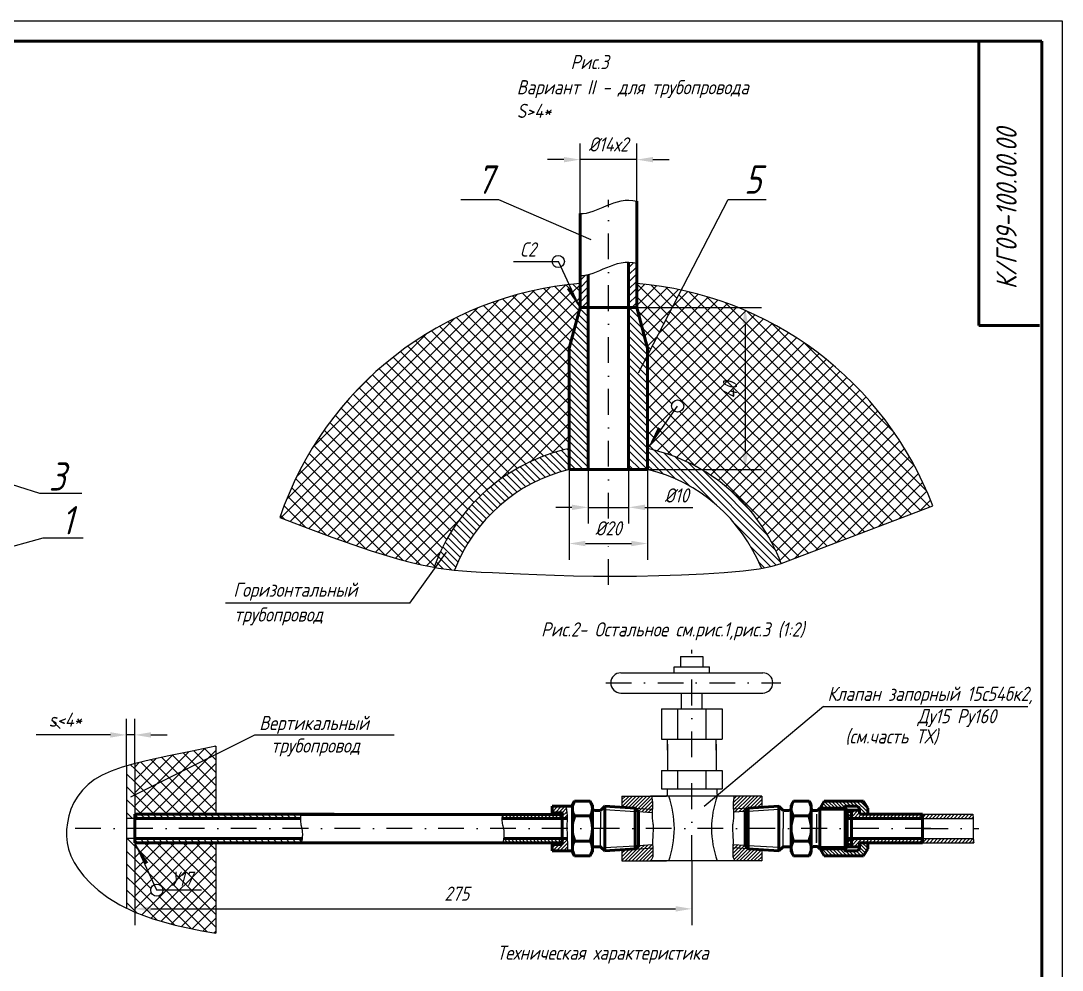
# Model space of a CAD drawing. Header units: millimetres. Extents: x 0 to 6596, y 0 to 3335.
# Drawn here: x 474.6 to 731.6, y 669 to 903.3 of the extents above; entities that cross this region are included whole.
import ezdxf

# ---------------------------------------------------------------- set-up
doc = ezdxf.new("R2010")
doc.units = ezdxf.units.MM
doc.header["$LTSCALE"] = 0.5
doc.header["$MEASUREMENT"] = 0
doc.linetypes.add('DASHDOT', pattern=[25.4, 12.7, -6.35, 0, -6.35])
doc.styles.get("Standard").update_dxf_attribs({"font": 'romand.shx', "width": 0.8, "oblique": 15, "height": 3.5})
doc.dimstyles.get("Standard").update_dxf_attribs({"dimscale": 0, "dimtxt": 3.5, "dimasz": 4, "dimexe": 4, "dimexo": 0, "dimgap": 2, "dimtad": 1, "dimrnd": 0.0035, "dimtxsty": 'Standard', "dimcen": 0.09, "dimclrd": 5, "dimazin": 2, "dimtfac": 1, "dimtix": 1, "dimtmove": 0, "dimatfit": 0, "dimfxl": 0, "dimtolj": 1, "dimtzin": 0, "dimarcsym": 0})
pattern_1 = [(315, (382.59133, 833.98467), (0.4419417, 0.4419417), [])]
pattern_2 = [(45, (382.59133, 833.98467), (-0.4419417, 0.4419417), [])]

# ---------------------------------------------------------------- blocks, each defined once
blk = doc.blocks.new('*D371')
at = {"color": 0, "lineweight": -2}
for p, q in [((612.64, 851.96), (612.64, 873.08)), ((626.64, 855.03), (626.64, 873.08))]:
    blk.add_line(p, q, dxfattribs=at)
at = {"color": 5, "lineweight": -2}
for p, q in [((608.64, 869.08), (604.64, 869.08)), ((626.64, 869.08), (612.64, 869.08)), ((630.64, 869.08), (634.64, 869.08))]:
    blk.add_line(p, q, dxfattribs=at)
at = {"color": 5, "lineweight": 25}
for points in [[(608.64, 869.74), (608.64, 868.41), (612.64, 869.08)], [(630.64, 869.74), (630.64, 868.41), (626.64, 869.08)]]:
    blk.add_solid(points, dxfattribs=at)
at = {"layer": 'Defpoints', "color": 0, "lineweight": 25}
for p in [(612.64, 869.08), (626.64, 855.03), (612.64, 851.96)]:
    blk.add_point(p, dxfattribs=at)
at = {"color": 0, "lineweight": 25, "insert": (619.64, 872.83), "char_height": 3.5, "attachment_point": 5}
blk.add_mtext('\\A1;%%C14х2', dxfattribs=at)
blk = doc.blocks.new('*D399')
at = {"color": 0, "linetype": 'Continuous', "lineweight": -2}
for p, q in [((626.63, 832.58), (657.39, 832.58)), ((629.31, 792.61), (657.39, 792.61))]:
    blk.add_line(p, q, dxfattribs=at)
at = {"color": 5, "linetype": 'Continuous', "lineweight": -2}
blk.add_line((653.39, 828.58), (653.39, 796.61), dxfattribs=at)
at = {"color": 5, "linetype": 'Continuous', "lineweight": 25}
for points in [[(652.72, 828.58), (654.05, 828.58), (653.39, 832.58)], [(652.72, 796.61), (654.05, 796.61), (653.39, 792.61)]]:
    blk.add_solid(points, dxfattribs=at)
at = {"layer": 'Defpoints', "color": 0, "linetype": 'Continuous', "lineweight": 25}
for p in [(626.63, 832.58), (629.31, 792.61), (653.39, 792.61)]:
    blk.add_point(p, dxfattribs=at)
at = {"color": 0, "linetype": 'Continuous', "lineweight": 25, "insert": (649.64, 812.16), "char_height": 3.5, "attachment_point": 5, "rotation": 90}
blk.add_mtext('\\A1;40', dxfattribs=at)
blk = doc.blocks.new('*X365')
at = {"color": 0}
for p, q in [((599.41, 872.86), (600.06, 873.51)), ((599.41, 869.72), (601.41, 871.72)), ((611.41, 872.29), (612.63, 873.51)), ((611.41, 869.15), (613.41, 871.15)), ((599.41, 866.58), (601.41, 868.58)), ((599.41, 863.43), (601.41, 865.43)), ((611.41, 866.01), (613.41, 868.01)), ((611.41, 862.86), (613.41, 864.86)), ((599.41, 860.29), (601.41, 862.29)), ((599.41, 857.15), (601.41, 859.15)), ((611.41, 859.72), (613.41, 861.72)), ((611.41, 856.58), (613.41, 858.58)), ((599.41, 854.01), (601.41, 856.01)), ((611.41, 853.43), (613.41, 855.43)), ((599.41, 850.86), (601.41, 852.86)), ((599.41, 847.72), (601.41, 849.72)), ((611.41, 850.29), (613.41, 852.29)), ((611.41, 847.15), (613.41, 849.15)), ((601.06, 846.22), (601.41, 846.58))]:
    blk.add_line(p, q, dxfattribs=at)
blk = doc.blocks.new('*D401')
at = {"color": 0, "linetype": 'Continuous', "lineweight": -2}
for p, q in [((500.73, 719.37), (500.73, 731.06)), ((502.73, 719.94), (502.73, 731.06))]:
    blk.add_line(p, q, dxfattribs=at)
at = {"color": 5, "linetype": 'Continuous', "lineweight": -2}
for p, q in [((496.73, 727.06), (478.42, 727.06)), ((502.73, 727.06), (500.73, 727.06)), ((506.73, 727.06), (510.73, 727.06))]:
    blk.add_line(p, q, dxfattribs=at)
at = {"color": 5, "linetype": 'Continuous', "lineweight": 25}
for points in [[(496.73, 727.72), (496.73, 726.39), (500.73, 727.06)], [(506.73, 727.72), (506.73, 726.39), (502.73, 727.06)]]:
    blk.add_solid(points, dxfattribs=at)
at = {"layer": 'Defpoints', "color": 0, "linetype": 'Continuous', "lineweight": 25}
for p in [(502.73, 727.06), (502.73, 719.94), (500.73, 719.37)]:
    blk.add_point(p, dxfattribs=at)
at = {"color": 0, "linetype": 'Continuous', "lineweight": 25, "insert": (485.58, 730.81), "char_height": 3.5, "attachment_point": 5}
blk.add_mtext('\\A1;s<4*', dxfattribs=at)
blk = doc.blocks.new('*D402')
at = {"color": 0, "linetype": 'Continuous', "lineweight": -2}
for p, q in [((502.73, 700.44), (502.73, 680.11)), ((640.22, 695.96), (640.22, 680.11))]:
    blk.add_line(p, q, dxfattribs=at)
at = {"color": 5, "linetype": 'Continuous', "lineweight": -2}
blk.add_line((506.73, 684.11), (636.22, 684.11), dxfattribs=at)
at = {"color": 5, "linetype": 'Continuous', "lineweight": 25}
for points in [[(506.73, 684.78), (506.73, 683.44), (502.73, 684.11)], [(636.22, 684.78), (636.22, 683.44), (640.22, 684.11)]]:
    blk.add_solid(points, dxfattribs=at)
at = {"layer": 'Defpoints', "color": 0, "linetype": 'Continuous', "lineweight": 25}
for p in [(502.73, 700.44), (640.22, 695.96), (640.22, 684.11)]:
    blk.add_point(p, dxfattribs=at)
at = {"color": 0, "linetype": 'Continuous', "lineweight": 25, "insert": (582.23, 687.86), "char_height": 3.5, "attachment_point": 5}
blk.add_mtext('\\A1;275', dxfattribs=at)

msp = doc.modelspace()

# ---------------------------------------------------------------- hatches: boundary and pattern name
at = {"linetype": 'Continuous', "lineweight": 25}
h = msp.add_hatch(dxfattribs=at)
h.set_pattern_fill('ANSI37', color=256, scale=18, style=0)
h.set_pattern_definition([(45, (173.1764, 198.6168), (-1.59099, 1.59099), []), (135, (173.1764, 198.6168), (-1.59099, -1.59099), [])])
h.paths.add_polyline_path([(637.627, 836.861), (629.314, 820.811), (629.314, 797.735, -0.0002195), (629.353, 797.726), (635.898, 807.008, -0.2515864), (635.227, 808.259, -1), (638.227, 808.259, -0.5979719), (635.898, 807.008), (629.353, 797.726, -0.2531964), (662.301, 769.381), (699.675, 783.637, 0.2539575)])
h.paths.add_polyline_path([(609.962, 822.575), (612.606, 832.443), (612.531, 832.575), (612.566, 832.575), (609.957, 838.224, 0.2899648), (538.556, 780.76), (545.436, 778.101), (551.421, 775.875), (556.599, 774.037), (561.06, 772.541), (564.892, 771.342), (568.184, 770.394), (571.026, 769.652), (573.506, 769.069), (575.713, 768.606), (576.621, 768.442, -0.259315), (609.962, 797.736)])
h.paths.add_polyline_path([(647.011, 808.813), (647.011, 815.499), (652.261, 815.499), (652.261, 808.813)], flags=24)
h = msp.add_hatch(dxfattribs=at)
h.set_pattern_fill('ANSI37', color=256, scale=18, angle=90, style=0)
h.set_pattern_definition([(135, (172.6755, 223.2263), (-1.59099, -1.59099), []), (225, (172.6755, 223.2263), (1.59099, -1.59099), [])])
h.paths.add_polyline_path([(637.627, 836.861, 0.0324615), (626.634, 838.486), (626.634, 832.575), (629.314, 822.575), (629.314, 820.811)])
h.paths.add_polyline_path([(612.614, 832.472), (612.634, 832.55), (612.634, 838.486, 0.0078507), (609.957, 838.224)])
h = msp.add_hatch(dxfattribs=at)
h.set_pattern_fill('ANSI31', color=256, scale=10, angle=90, style=0)
h.set_pattern_definition([(135, (172.6755, 222.1464), (-0.8838835, -0.8838835), [])])
h.paths.add_polyline_path([(624.634, 792.605), (629.314, 792.605), (629.314, 792.625), (629.314, 822.575), (626.634, 832.575), (624.634, 832.575)])
h.paths.add_polyline_path([(609.962, 792.605), (614.634, 792.605), (614.634, 792.625), (614.634, 832.575), (612.641, 832.575), (612.614, 832.472), (612.721, 832.241), (612.606, 832.443), (609.962, 822.575)])
h = msp.add_hatch(dxfattribs=at)
h.set_pattern_fill('ANSI31', color=256, scale=10, angle=90, style=0)
h.set_pattern_definition([(135, (172.6755, 223.2263), (-0.8838835, -0.8838835), [])])
h.paths.add_polyline_path([(576.621, 768.442), (577.738, 768.24), (579.669, 767.954), (581.596, 767.732), (581.687, 767.724, -0.2455043), (609.962, 792.605), (609.962, 792.625), (609.962, 797.736, 0.259315)])
h.paths.add_polyline_path([(629.314, 797.735), (629.314, 792.603, -0.2421778), (657.398, 768.192), (660.075, 768.694), (662.301, 769.381, 0.2534299)])
h = msp.add_hatch(dxfattribs=at)
h.set_pattern_fill('ANSI37', color=256, scale=18, angle=90, style=0)
h.set_pattern_definition([(135, (173.1764, 198.6168), (-1.59099, -1.59099), []), (225, (173.1764, 198.6168), (1.59099, -1.59099), [])])
h.paths.add_polyline_path([(522.733, 722.176), (502.733, 712.162), (502.733, 707.455), (522.733, 707.455)])
h.paths.add_polyline_path([(522.733, 722.176), (522.733, 724.24), (516.497, 722.987), (511.161, 721.886), (506.632, 720.894), (502.819, 719.966), (502.733, 719.942), (502.733, 712.162)])
h.paths.add_polyline_path([(522.733, 700.445), (502.734, 700.445), (502.734, 700.443), (507.514, 690.093, -0.556969), (509.682, 688.75, -1), (506.682, 688.75, -0.2845471), (507.514, 690.093), (502.734, 700.443), (502.734, 685.728), (502.733, 685.728), (502.733, 683.33), (502.734, 683.33), (507.233, 681.658), (512.704, 680.1), (519.28, 678.692), (522.733, 678.151)])
h.paths.add_polyline_path([(510.911, 694.169), (520.399, 694.169), (520.399, 688.919), (510.911, 688.919)], flags=24)
h = msp.add_hatch(dxfattribs=at)
h.set_pattern_fill('ANSI31', color=256, scale=18, angle=90, style=0)
h.set_pattern_definition([(135, (173.1764, 198.6168), (-1.59099, -1.59099), [])])
h.paths.add_polyline_path([(502.733, 719.942), (500.733, 719.374), (500.733, 706.445), (502.733, 706.445)])
h.paths.add_polyline_path([(502.733, 701.445), (500.733, 701.445), (500.733, 684.288), (502.733, 683.33)])
h = msp.add_hatch(dxfattribs=at)
h.set_pattern_fill('ANSI31', color=256, scale=5, style=0)
h.set_pattern_definition(pattern_2)
h.paths.add_polyline_path([(630.474, 708.715, 0.0083455), (630.495, 710.03, 0.0300365), (630.445, 710.837, 0.0101578), (630.286, 711.956), (630.035, 711.956), (622.972, 711.956), (622.972, 709.183), (626.272, 708.977)])
h.paths.add_polyline_path([(630.441, 707.915, 0.005074), (630.474, 708.715), (626.272, 708.977), (627.072, 708.171), (627.072, 708.126)])
h.paths.add_polyline_path([(630.59, 699.183, 0.002508), (630.575, 699.499, -0.0055079), (630.556, 699.982), (627.072, 699.764), (627.072, 699.719), (626.272, 698.913)])
h.paths.add_polyline_path([(630.096, 695.956, 0.018147), (630.426, 696.621, 0.103314), (630.614, 697.462, 0.0136215), (630.59, 699.183), (625.882, 698.888), (622.972, 698.706), (622.972, 695.956)])
h = msp.add_hatch(dxfattribs=at)
h.set_pattern_fill('ANSI31', color=256, scale=5, style=0)
h.set_pattern_definition(pattern_2)
h.paths.add_polyline_path([(657.472, 695.956), (657.472, 698.706), (654.171, 698.913), (650.353, 699.151, 0.0133741), (650.331, 697.462, 0.103314), (650.518, 696.621, 0.018147), (650.849, 695.956)])
h.paths.add_polyline_path([(654.171, 698.913), (653.371, 699.719), (653.371, 699.764), (650.388, 699.951, -0.0051516), (650.369, 699.499, 0.0027554), (650.353, 699.151)])
h.paths.add_polyline_path([(653.371, 708.126), (653.371, 708.171), (654.171, 708.977), (650.469, 708.746, 0.0050741), (650.502, 707.946)])
h.paths.add_polyline_path([(654.171, 708.977), (657.472, 709.184), (657.472, 711.956), (650.659, 711.956, 0.0101578), (650.499, 710.837, 0.0300365), (650.45, 710.03, 0.0081473), (650.469, 708.746)])
h = msp.add_hatch(dxfattribs=at)
h.set_pattern_fill('ANSI31', color=256, scale=5, style=0)
h.set_pattern_definition(pattern_2)
h.paths.add_polyline_path([(609.563, 698.445), (609.551, 699.348), (609.525, 700.36), (609.493, 701.283), (609.487, 701.445), (608.238, 701.445), (608.238, 700.045), (605.738, 700.045), (605.738, 698.445)])
h.paths.add_polyline_path([(608.238, 707.845), (608.238, 706.445), (609.44, 706.445), (609.441, 706.487), (609.432, 707.17), (609.393, 707.85), (609.312, 708.529), (609.176, 709.209), (609.106, 709.445), (605.738, 709.445), (605.738, 707.845)])
h = msp.add_hatch(dxfattribs=at)
h.set_pattern_fill('ANSI31', color=256, scale=5, angle=-90, style=0)
h.set_pattern_definition(pattern_1)
h.paths.add_polyline_path([(682.621, 697.206), (683.635, 698.962), (683.635, 700.456), (681.635, 700.456), (681.635, 699.234, -0.4142136), (680.835, 698.434), (678.319, 698.434, -0.1989124), (677.965, 698.58), (677.6, 698.945), (671.867, 698.945), (672.87, 697.206)])
h.paths.add_polyline_path([(677.965, 709.31, -0.1989124), (678.319, 709.456), (680.107, 709.456), (680.743, 710.706), (672.87, 710.706), (671.853, 708.945), (677.6, 708.945)])
h.paths.add_polyline_path([(683.635, 707.456), (683.635, 708.956), (682.625, 710.706), (680.743, 710.706), (680.107, 709.456), (680.835, 709.456, -0.4142136), (681.635, 708.656), (681.635, 707.456)])
h = msp.add_hatch(dxfattribs=at)
h.set_pattern_fill('ANSI31', color=256, scale=5, angle=-90, style=0)
h.set_pattern_definition(pattern_1)
h.paths.add_polyline_path([(593.521, 707.445, 0.0052677), (593.477, 707.251, 0.0402545), (593.372, 706.445), (608.238, 706.445), (608.238, 707.445)])
h.paths.add_polyline_path([(593.784, 701.445, -0.0266989), (593.638, 700.769, -0.0079438), (593.544, 700.445), (608.238, 700.445), (608.238, 701.445)])
h = msp.add_hatch(dxfattribs=at)
h.set_pattern_fill('ANSI37', color=256, scale=5, style=0)
h.set_pattern_definition([(45, (382.59133, 833.98467), (-0.4419417, 0.4419417), []), (135, (382.59133, 833.98467), (-0.4419417, -0.4419417), [])])
h.paths.add_polyline_path([(679.635, 706.456), (679.635, 708.445), (678.576, 708.445), (678.576, 706.456)])
h.paths.add_polyline_path([(679.635, 699.445), (679.635, 701.456), (678.576, 701.456), (678.576, 699.445)])
h = msp.add_hatch(dxfattribs=at)
h.set_pattern_fill('ANSI31', color=256, scale=5, style=0)
h.set_pattern_definition(pattern_2)
h.paths.add_polyline_path([(697.135, 706.456), (697.135, 707.456), (697.121, 707.456), (697.119, 707.454), (697.121, 707.456), (681.635, 707.456), (681.635, 708.445), (679.635, 708.445), (679.635, 706.456)])
h.paths.add_polyline_path([(697.135, 700.456), (697.135, 701.456), (679.635, 701.456), (679.635, 699.445), (681.635, 699.445), (681.635, 700.456)])
h = msp.add_hatch(dxfattribs=at)
h.set_pattern_fill('ANSI31', color=256, scale=5, style=0)
h.set_pattern_definition(pattern_2)
h.paths.add_polyline_path([(709.632, 706.456), (709.629, 706.543), (709.547, 707.456), (697.135, 707.456), (697.135, 706.456)])
h.paths.add_polyline_path([(709.787, 700.456), (709.766, 700.652), (709.723, 701.456), (697.135, 701.456), (697.135, 700.456)])

# ---------------------------------------------------------------- linework, layer by layer
for p, q in [((311.626, 903.347), (731.626, 903.347)), ((731.626, 903.347), (731.626, 309.347)), ((596.217, 843.925), (607.324, 843.925)), ((612.721, 832.241), (607.324, 843.925)), ((629.328, 797.691), (636.73, 808.187)), ((637.472, 746.391), (642.972, 746.391)), ((637.472, 746.391), (637.472, 743.891)), ((642.972, 746.391), (642.972, 743.891)), ((635.887, 743.891), (644.557, 743.891)), ((635.887, 742.391), (635.887, 743.891)), ((644.557, 742.391), (644.557, 743.891)), ((622.729, 742.391), (657.714, 742.391)), ((622.729, 737.391), (657.714, 737.391)), ((637.657, 733.502), (637.657, 737.391)), ((642.787, 733.502), (642.787, 737.391)), ((632.722, 733.502), (647.722, 733.502)), ((632.722, 726.002), (647.722, 726.002)), ((634.222, 723.277), (634.222, 726.002)), ((634.222, 724.796), (634.222, 718.277)), ((646.222, 723.277), (646.222, 726.002)), ((646.222, 724.796), (646.222, 718.277)), ((632.722, 718.277), (647.722, 718.277)), ((622.972, 711.956), (633.972, 711.956)), ((657.472, 711.956), (630.035, 711.956)), ((657.472, 711.956), (630.286, 711.956)), ((632.722, 713.777), (647.722, 713.777)), ((634.222, 712.456), (634.222, 713.777)), ((646.472, 712.456), (646.472, 713.777)), ((615.699, 709.753), (615.699, 703.956)), ((615.699, 703.956), (615.699, 709.753)), ((615.699, 703.934), (615.699, 709.73)), ((615.699, 708.826), (615.699, 709.73)), ((615.699, 709.73), (615.699, 708.934)), ((664.745, 709.753), (664.745, 703.956)), ((664.745, 703.956), (664.745, 709.753)), ((664.745, 703.934), (664.745, 709.73)), ((664.745, 708.826), (664.745, 709.73)), ((664.745, 709.73), (664.745, 708.934)), ((617.699, 708.026), (617.699, 703.934)), ((627.072, 703.945), (627.072, 708.131)), ((653.371, 703.945), (653.371, 708.131)), ((662.745, 708.026), (662.745, 703.934)), ((670.955, 707.515), (670.955, 703.956)), ((670.955, 707.271), (670.955, 700.539)), ((678.076, 708.448), (671.793, 708.448)), ((502.849, 706.445), (500.724, 706.445)), ((615.699, 703.956), (615.699, 698.16)), ((617.699, 699.863), (617.699, 703.956)), ((627.072, 703.945), (627.072, 699.759)), ((653.371, 703.945), (653.371, 699.759)), ((662.745, 699.863), (662.745, 703.956)), ((664.745, 703.956), (664.745, 698.16)), ((670.955, 700.398), (670.955, 703.956)), ((502.849, 701.445), (500.724, 701.445)), ((502.734, 700.443), (508.119, 688.783)), ((615.699, 699.064), (615.699, 698.16)), ((664.745, 699.064), (664.745, 698.16)), ((678.076, 699.442), (671.793, 699.442)), ((610.738, 698.133), (611.273, 697.206)), ((611.273, 697.206), (614.672, 697.206)), ((615.699, 698.16), (615.148, 697.206)), ((615.699, 698.16), (615.699, 698.956)), ((664.745, 698.16), (664.745, 698.956)), ((664.745, 698.16), (665.295, 697.206)), ((669.17, 697.206), (665.771, 697.206)), ((669.705, 698.133), (669.17, 697.206)), ((622.972, 695.956), (634.004, 695.956)), ((657.472, 695.956), (630.096, 695.956)), ((508.119, 688.783), (519.22, 688.783))]:
    msp.add_line(p, q)
at = {"lineweight": 50}
for p, q in [((331.626, 898.347), (726.626, 898.347)), ((711.046, 898.171), (711.046, 828.171)), ((726.626, 898.347), (726.626, 314.347)), ((626.634, 832.575), (626.634, 858.82)), ((612.634, 832.575), (612.634, 855.757)), ((624.634, 792.605), (624.634, 843.788)), ((614.634, 792.605), (614.634, 840.697)), ((612.641, 832.575), (609.962, 822.575)), ((626.634, 832.575), (629.314, 822.575)), ((711.046, 828.171), (726.046, 828.171)), ((609.962, 822.575), (609.962, 792.605)), ((629.314, 822.575), (629.314, 792.605)), ((609.962, 792.605), (629.314, 792.605)), ((605.738, 709.445), (605.738, 707.445)), ((610.738, 709.78), (611.273, 710.706)), ((610.738, 709.78), (610.738, 698.133)), ((611.273, 710.706), (615.148, 710.706)), ((615.699, 709.753), (615.148, 710.706)), ((615.699, 709.73), (615.699, 703.934)), ((618.722, 703.945), (618.722, 709.449)), ((661.721, 703.945), (661.721, 709.449)), ((664.745, 709.753), (665.295, 710.706)), ((664.745, 709.73), (664.745, 703.934)), ((669.17, 710.706), (665.295, 710.706)), ((669.705, 709.78), (669.17, 710.706)), ((669.705, 709.78), (669.705, 698.133)), ((671.86, 708.956), (672.87, 710.706)), ((682.625, 710.706), (672.87, 710.706)), ((677.965, 709.31), (677.6, 708.945)), ((680.835, 709.456), (678.319, 709.456)), ((683.635, 708.956), (682.625, 710.706)), ((551.944, 707.455), (502.734, 707.455)), ((608.238, 707.445), (543.777, 707.445)), ((608.238, 707.845), (605.738, 707.845)), ((608.238, 707.845), (608.238, 700.045)), ((611.344, 707.049), (615.1, 707.049)), ((626.272, 703.945), (626.272, 708.977)), ((627.072, 703.945), (627.072, 708.171)), ((653.371, 703.945), (653.371, 708.171)), ((654.171, 703.945), (654.171, 708.977)), ((669.099, 707.049), (665.343, 707.049)), ((671.793, 708.945), (671.793, 698.96)), ((671.793, 708.945), (671.793, 703.956)), ((678.576, 708.448), (678.576, 699.462)), ((678.576, 708.448), (678.576, 699.462)), ((678.576, 708.448), (678.576, 699.462)), ((678.576, 708.448), (678.576, 699.462)), ((678.576, 708.448), (678.576, 699.462)), ((678.576, 708.448), (678.576, 699.442)), ((679.635, 708.445), (679.635, 699.445)), ((681.635, 708.656), (681.635, 707.456)), ((681.635, 708.206), (681.635, 707.456)), ((697.135, 707.456), (681.635, 707.456)), ((683.635, 708.956), (683.635, 707.456)), ((543.628, 706.445), (502.733, 706.445)), ((608.238, 706.445), (593.372, 706.445)), ((615.699, 698.16), (615.699, 703.956)), ((618.722, 703.945), (618.722, 698.441)), ((626.272, 703.945), (626.272, 698.913)), ((627.072, 703.945), (627.072, 699.719)), ((653.371, 703.945), (653.371, 699.719)), ((654.171, 703.945), (654.171, 698.913)), ((661.721, 703.945), (661.721, 698.441)), ((664.745, 698.16), (664.745, 703.956)), ((671.793, 698.945), (671.793, 703.956)), ((544.04, 701.445), (502.733, 701.445)), ((551.967, 700.445), (502.734, 700.445)), ((608.238, 700.445), (543.8, 700.445)), ((608.238, 701.445), (593.784, 701.445)), ((605.738, 700.445), (605.738, 698.445)), ((608.238, 700.045), (605.738, 700.045)), ((611.327, 700.864), (615.1, 700.864)), ((669.116, 700.864), (665.343, 700.864)), ((681.635, 700.456), (681.635, 699.706)), ((681.635, 700.456), (681.635, 699.256)), ((697.135, 700.456), (681.635, 700.456)), ((683.635, 700.456), (683.635, 698.962)), ((610.738, 698.133), (611.273, 697.206)), ((611.273, 697.206), (615.148, 697.206)), ((615.699, 698.16), (615.148, 697.206)), ((664.745, 698.16), (665.295, 697.206)), ((669.17, 697.206), (665.295, 697.206)), ((669.705, 698.133), (669.17, 697.206)), ((671.867, 698.945), (672.87, 697.206)), ((682.621, 697.206), (672.87, 697.206)), ((677.965, 698.58), (677.6, 698.945)), ((680.835, 698.434), (678.319, 698.434)), ((683.635, 698.962), (682.621, 697.206))]:
    msp.add_line(p, q, dxfattribs=at)
at = {"lineweight": 25}
for p, q in [((583.202, 859.205), (592.542, 859.205)), ((627.066, 816.47), (649.199, 859.205)), ((649.199, 859.205), (658.539, 859.205)), ((625.933, 843.68), (624.634, 842.381)), ((613.973, 840.559), (612.634, 839.22)), ((626.634, 842.614), (624.634, 840.614)), ((626.634, 840.846), (624.634, 838.846)), ((614.634, 839.452), (612.634, 837.452)), ((626.634, 839.078), (624.634, 837.078)), ((614.634, 837.685), (612.634, 835.685)), ((614.634, 835.917), (612.634, 833.917)), ((626.634, 837.31), (624.634, 835.31)), ((626.634, 835.543), (624.634, 833.543)), ((614.634, 834.149), (613.061, 832.575)), ((626.634, 833.775), (625.435, 832.575)), ((444.933, 797.493), (479.246, 786.739)), ((609.962, 792.625), (609.962, 770.304)), ((614.634, 792.625), (614.634, 779.237)), ((624.634, 792.625), (624.634, 779.237)), ((629.314, 792.625), (629.314, 770.304)), ((479.246, 786.739), (489.715, 786.739)), ((610.634, 783.237), (606.634, 783.237)), ((614.634, 783.237), (624.634, 783.237)), ((628.634, 783.237), (640.478, 783.237)), ((443.078, 765.505), (480.119, 775.718)), ((480.119, 775.718), (490.005, 775.718)), ((613.962, 774.304), (625.314, 774.304)), ((570.619, 759.603), (525.128, 759.603)), ((566.777, 726.967), (532.301, 726.967)), ((502.733, 703.029), (502.733, 704.741))]:
    msp.add_line(p, q, dxfattribs=at)
at = {"linetype": 'Continuous', "lineweight": 25}
for p, q in [((592.542, 859.205), (615.299, 849.378)), ((570.619, 759.603), (579.712, 772.168)), ((672.747, 734.096), (643.297, 709.366)), ((672.747, 734.096), (723.138, 734.096)), ((482.659, 730.202), (484.341, 728.651)), ((532.301, 726.967), (501.734, 711.662)), ((522.733, 724.24), (522.733, 707.455)), ((502.733, 719.942), (502.733, 683.33)), ((500.733, 719.374), (500.733, 684.288)), ((618.722, 708.648), (626.272, 708.176)), ((625.882, 709.002), (630.474, 708.715)), ((627.072, 708.126), (630.441, 707.915)), ((654.171, 708.977), (650.452, 708.745)), ((653.371, 708.126), (650.502, 707.946)), ((661.721, 708.648), (654.171, 708.176)), ((678.189, 709.226), (678.189, 708.832)), ((697.135, 707.456), (709.547, 707.456)), ((697.135, 706.456), (709.632, 706.456)), ((502.734, 700.445), (502.734, 685.728)), ((522.733, 700.445), (522.733, 678.151)), ((618.722, 699.242), (626.272, 699.714)), ((625.882, 698.888), (630.59, 699.183)), ((627.072, 699.764), (630.54, 699.981)), ((654.171, 698.913), (650.338, 699.152)), ((653.371, 699.764), (650.388, 699.951)), ((661.721, 699.242), (654.171, 699.714)), ((678.189, 699.058), (678.189, 698.669)), ((697.135, 701.456), (709.723, 701.456)), ((697.135, 700.456), (709.787, 700.456))]:
    msp.add_line(p, q, dxfattribs=at)
at = {"linetype": 'DASHDOT'}
for p, q in [((619.634, 780.51), (619.634, 859.116)), ((619.634, 764.068), (619.634, 774.9)), ((619.006, 739.891), (662.182, 739.891)), ((699.193, 703.945), (485.948, 703.945))]:
    msp.add_line(p, q, dxfattribs=at)
at = {"linetype": 'Continuous', "lineweight": 50}
for p, q in [((612.634, 832.575), (626.634, 832.575)), ((610.488, 709.445), (605.738, 709.445)), ((615.699, 709.753), (615.699, 703.956)), ((618.722, 709.449), (617.772, 708.506)), ((618.722, 709.449), (626.272, 708.977)), ((661.721, 709.449), (654.171, 708.977)), ((661.721, 709.449), (662.672, 708.506)), ((664.745, 709.753), (664.745, 703.956)), ((502.734, 707.455), (502.734, 700.445)), ((616.199, 708.434), (617.596, 708.434)), ((626.272, 708.977), (627.072, 708.171)), ((654.171, 708.977), (653.371, 708.171)), ((664.245, 708.434), (662.848, 708.434)), ((671.793, 708.945), (671.305, 708.468)), ((678.076, 708.945), (678.076, 698.956)), ((678.076, 708.945), (678.076, 703.961)), ((678.076, 708.945), (678.576, 708.448)), ((681.635, 708.445), (678.576, 708.445)), ((697.135, 707.456), (697.135, 700.456)), ((609.44, 706.445), (608.238, 706.445)), ((678.576, 706.456), (697.135, 706.456)), ((678.076, 698.945), (678.076, 703.951)), ((609.487, 701.445), (608.238, 701.445)), ((616.199, 699.456), (617.596, 699.456)), ((618.722, 698.441), (617.772, 699.384)), ((626.272, 698.913), (627.072, 699.719)), ((654.171, 698.913), (653.371, 699.719)), ((661.721, 698.441), (662.672, 699.384)), ((664.245, 699.456), (662.848, 699.456)), ((671.793, 698.945), (671.328, 699.422)), ((678.076, 698.945), (678.576, 699.442)), ((678.576, 701.456), (697.135, 701.456)), ((681.635, 699.445), (678.576, 699.445)), ((610.488, 698.445), (605.738, 698.445)), ((618.722, 698.441), (626.272, 698.913)), ((661.721, 698.441), (654.171, 698.913))]:
    msp.add_line(p, q, dxfattribs=at)
at = {"linetype": 'DASHDOT', "lineweight": 25}
for p, q in [((640.218, 695.956), (640.218, 748.045)), ((697.135, 703.945), (711.026, 703.945))]:
    msp.add_line(p, q, dxfattribs=at)
at = {"linetype": 'Continuous'}
for p, q in [((632.722, 733.502), (632.722, 726.002)), ((636.722, 733.502), (636.722, 726.002)), ((643.722, 733.502), (643.722, 726.002)), ((647.722, 733.502), (647.722, 726.002)), ((632.722, 718.277), (632.722, 713.777)), ((636.722, 718.277), (636.722, 713.777)), ((643.722, 718.277), (643.722, 713.777)), ((647.722, 718.277), (647.722, 713.777)), ((622.972, 711.956), (622.972, 709.183)), ((657.472, 711.956), (657.472, 709.177)), ((615.699, 709.73), (615.699, 703.934)), ((664.745, 709.73), (664.745, 703.934)), ((615.699, 698.16), (615.699, 703.956)), ((664.745, 698.16), (664.745, 703.956)), ((622.972, 698.706), (622.972, 695.956)), ((657.472, 698.747), (657.472, 695.956))]:
    msp.add_line(p, q, dxfattribs=at)
at = {"color": 0}
for p, q in [((502.849, 707.307), (503.711, 706.445)), ((504.283, 707.445), (505.283, 706.445)), ((505.728, 707.445), (506.728, 706.445)), ((507.3, 707.445), (508.3, 706.445)), ((508.871, 707.445), (509.871, 706.445)), ((510.443, 707.445), (511.443, 706.445)), ((512.014, 707.445), (513.014, 706.445)), ((513.586, 707.445), (514.586, 706.445)), ((515.157, 707.445), (516.157, 706.445)), ((516.729, 707.445), (517.729, 706.445)), ((518.3, 707.445), (518.621, 707.124)), ((502.849, 701.109), (503.513, 700.445)), ((504.084, 701.445), (505.084, 700.445)), ((505.442, 701.445), (506.442, 700.445)), ((507.013, 701.445), (508.013, 700.445)), ((508.585, 701.445), (509.585, 700.445)), ((510.156, 701.445), (511.156, 700.445)), ((511.728, 701.445), (512.728, 700.445)), ((513.3, 701.445), (514.3, 700.445)), ((514.871, 701.445), (515.871, 700.445)), ((516.443, 701.445), (517.443, 700.445)), ((518.014, 701.445), (518.621, 700.838))]:
    msp.add_line(p, q, dxfattribs=at)
at = {"color": 1, "linetype": 'Continuous', "lineweight": 50}
for p, q in [((671.128, 708.395), (670.205, 708.395)), ((671.151, 699.495), (670.205, 699.495))]:
    msp.add_line(p, q, dxfattribs=at)
at = {"color": 3, "linetype": 'Continuous', "lineweight": 50}
for p, q in [((678.076, 708.945), (671.793, 708.945)), ((678.076, 698.945), (671.793, 698.945))]:
    msp.add_line(p, q, dxfattribs=at)
for points, format in [([(612.721, 832.241, 0, 1, 0), (609.811, 837.373, 1, 1, 0)], "xyseb"), ([(629.328, 797.691, 0, 1, 0), (632.316, 802.778, 1, 1, 0)], "xyseb"), ([(630.286, 711.956, -0.0101578), (630.445, 710.837, -0.0300365), (630.495, 710.03, -0.013798), (630.437, 707.856, 0.026226), (630.436, 706.71, 0.0283104), (630.582, 705.36, -0.0375646), (630.673, 704.339, -0.0189856), (630.649, 703.334, 0.0089145), (630.554, 701.197, 0.0193585), (630.575, 699.499, -0.01613), (630.614, 697.462, -0.103314), (630.426, 696.621, -0.018147), (630.096, 695.956)], "xyb"), ([(650.659, 711.956, 0.0101578), (650.499, 710.837, 0.0300365), (650.45, 710.03, 0.013798), (650.507, 707.856, -0.026226), (650.509, 706.71, -0.0283104), (650.363, 705.36, 0.0375646), (650.272, 704.339, 0.0189856), (650.296, 703.334, -0.0089145), (650.39, 701.197, -0.0193585), (650.369, 699.499, 0.01613), (650.331, 697.462, 0.103314), (650.518, 696.621, 0.018147), (650.849, 695.956)], "xyb"), ([(543.777, 707.445, 0.0052677), (543.734, 707.251, 0.0696538), (543.633, 705.852, 0.0450063), (543.833, 704.588, -0.0379193), (544.092, 703.091, -0.090658), (543.894, 700.769, -0.0079438), (543.8, 700.445)], "xyb"), ([(593.521, 707.445, 0.0052677), (593.477, 707.251, 0.0696538), (593.377, 705.852, 0.0450063), (593.577, 704.588, -0.0379193), (593.836, 703.091, -0.090658), (593.638, 700.769, -0.0079438), (593.544, 700.445)], "xyb"), ([(502.734, 700.443, 0, 1, 0), (505.644, 695.311, 1, 1, 0)], "xyseb")]:
    msp.add_lwpolyline(points, format=format)
at = {"linetype": 'Continuous', "lineweight": 25}
for points in [[(662.301, 769.381), (699.675, 783.637)], [(538.556, 780.76), (545.436, 778.101), (551.421, 775.875), (556.599, 774.037), (561.06, 772.541), (564.892, 771.342), (568.184, 770.394), (571.026, 769.652), (573.506, 769.069), (575.713, 768.606), (577.738, 768.24), (579.669, 767.954), (581.596, 767.732), (583.609, 767.555), (585.797, 767.408), (588.25, 767.272), (591.057, 767.131), (594.288, 766.973), (597.93, 766.805), (601.949, 766.638), (606.313, 766.487), (610.988, 766.362), (615.941, 766.276), (621.139, 766.242), (626.548, 766.271), (632.113, 766.374), (637.693, 766.555), (643.124, 766.816), (648.241, 767.159), (652.881, 767.584), (656.88, 768.096), (660.075, 768.694), (662.301, 769.381)], [(522.733, 724.24), (516.497, 722.987), (511.161, 721.886), (506.632, 720.894), (502.819, 719.966), (499.626, 719.06), (496.963, 718.132), (494.735, 717.137), (492.849, 716.034), (491.226, 714.788), (489.842, 713.412), (488.685, 711.929), (487.744, 710.361), (487.008, 708.733), (486.467, 707.067), (486.108, 705.386), (485.922, 703.713), (485.902, 702.066), (486.061, 700.439), (486.417, 698.821), (486.989, 697.2), (487.795, 695.567), (488.852, 693.91), (490.18, 692.218), (491.796, 690.48), (493.738, 688.692), (496.119, 686.881), (499.073, 685.083), (502.734, 683.33), (507.233, 681.658), (512.704, 680.1), (519.28, 678.692), (522.733, 678.151)], [(609.106, 709.445), (609.176, 709.209), (609.312, 708.529), (609.393, 707.85), (609.432, 707.17), (609.441, 706.487), (609.431, 705.798), (609.416, 705.101), (609.406, 704.394), (609.413, 703.673), (609.432, 702.924), (609.461, 702.133), (609.493, 701.283), (609.525, 700.36), (609.551, 699.348), (609.563, 698.445)], [(709.547, 707.456), (709.629, 706.543), (709.669, 705.417), (709.677, 704.272), (709.678, 703.1), (709.699, 701.896), (709.766, 700.652), (709.787, 700.456)]]:
    msp.add_lwpolyline(points, dxfattribs=at)
for centre in [(607.272, 843.934), (636.727, 808.259), (508.182, 688.75)]:
    msp.add_circle(centre, 1.5)
at = {"lineweight": 25}
for radius, start, end in [(85.665, 94.68708, 161.16748), (85.665, 20.87809, 85.31292), (45.665, 102.2289, 160.37869), (45.665, 20.87809, 77.7711), (40.665, 103.7604, 158.93462), (40.665, 21.77504, 76.2396)]:
    msp.add_arc((619.634, 753.107), radius, start, end, dxfattribs=at)
for centre, radius, start, end in [((622.729, 739.891), 2.5, 90, 270), ((657.714, 739.891), 2.5, 270, 90), ((633.722, 712.456), 0.5, 270, 0), ((612.219, 703.956), 23.694, 340.26696, 19.73304), ((668.79, 703.956), 23.694, 160.26696, 199.73304), ((646.972, 712.456), 0.5, 180, 270)]:
    msp.add_arc(centre, radius, start, end)
at = {"linetype": 'Continuous', "lineweight": 50}
for centre, radius, start, end in [((610.488, 709.695), 0.25, 270, 0), ((619.038, 703.936), 8.3, 157.97106, 201.72013), ((607.408, 703.956), 8.291, 338.1012, 21.8988), ((616.199, 708.934), 0.5, 180, 270), ((617.596, 708.684), 0.25, 270, 314.76975), ((662.848, 708.684), 0.25, 225.23025, 270), ((664.245, 708.934), 0.5, 270, 360), ((673.036, 703.956), 8.291, 158.1012, 201.8988), ((661.405, 703.936), 8.3, 338.27987, 22.02894), ((670.205, 708.895), 0.5, 180, 270), ((671.128, 708.645), 0.25, 270, 315), ((616.199, 698.956), 0.5, 90, 180), ((617.596, 699.206), 0.25, 45.23025, 90), ((662.848, 699.206), 0.25, 90, 134.76975), ((664.245, 698.956), 0.5, 0, 90), ((670.205, 698.995), 0.5, 90, 180), ((671.151, 699.245), 0.25, 45, 90), ((610.488, 698.195), 0.25, 360, 90)]:
    msp.add_arc(centre, radius, start, end, dxfattribs=at)
at = {"lineweight": 50}
for centre, radius, start, end in [((613.756, 708.86), 3.017, 142.25694, 216.90092), ((612.68, 708.849), 3.017, 323.36479, 38.01273), ((667.764, 708.849), 3.017, 141.98727, 216.63521), ((666.687, 708.86), 3.017, 323.09908, 37.74306), ((678.319, 708.956), 0.5, 90, 135), ((680.835, 708.656), 0.8, 360, 90), ((613.756, 699.075), 3.017, 143.6296, 218.28339), ((612.68, 699.064), 3.017, 321.98727, 36.63521), ((667.764, 699.064), 3.017, 143.36479, 218.01273), ((666.687, 699.075), 3.017, 321.71661, 36.3704), ((680.835, 699.234), 0.8, 270, 0), ((678.319, 698.934), 0.5, 225, 270), ((678.319, 698.934), 0.5, 225, 270)]:
    msp.add_arc(centre, radius, start, end, dxfattribs=at)
at = {"lineweight": 25}
for points in [[(612.634, 855.757), (616.821, 855.587), (621.395, 860.203), (626.634, 858.82)], [(612.634, 840.465), (616.821, 840.296), (621.395, 844.912), (626.634, 843.529)]]:
    msp.add_open_spline(points, degree=3, dxfattribs=at)
for points in [[(610.634, 783.903), (610.634, 782.57), (614.634, 783.237)], [(628.634, 783.903), (628.634, 782.57), (624.634, 783.237)], [(613.962, 774.971), (613.962, 773.637), (609.962, 774.304)], [(625.314, 774.971), (625.314, 773.637), (629.314, 774.304)]]:
    msp.add_solid(points, dxfattribs=at)
at = {"layer": 'Defpoints', "color": 0, "linetype": 'ByBlock'}
for p in [(620.229, 739.891), (660.214, 739.891), (615.699, 708.534), (615.699, 708.511), (664.745, 708.534), (664.745, 708.511), (615.699, 699.379), (664.745, 699.379), (622.972, 695.956)]:
    msp.add_point(p, dxfattribs=at)
at = {"layer": 'Defpoints', "color": 0, "linetype": 'ByBlock', "lineweight": 50}
for p in [(677.738, 709.083), (678.576, 708.467), (678.576, 708.467), (678.576, 701.559), (677.738, 698.807)]:
    msp.add_point(p, dxfattribs=at)

# ---------------------------------------------------------------- block references
at = {"xscale": 0.5, "yscale": 0.5, "zscale": 0.5, "rotation": 270}
for p in [(94.45, 1007.152), (106.998, 1007.152)]:
    msp.add_blockref('*X365', p, dxfattribs=at)

# ---------------------------------------------------------------- texts
at = {"linetype": 'Continuous', "lineweight": 25, "oblique": 15, "width": 0.8}
for s, p in [('Рис.3', (610.303, 891.415)), ('Рис.2- Остальное см.рис.1,рис.3 (1:2)', (603.028, 751.352))]:
    msp.add_text(s, height=3.5, dxfattribs=at).set_placement(p)
at = {"lineweight": 25, "char_height": 3.5, "attachment_point": 1}
for s, insert, width in [('Вариант II - для трубопровода S>4*', (597.031, 888.706), 62.41972), ('С2', (597.835, 848.657), 18.54145), ('Горизонтальный ', (527.075, 764.649), 77.57516), ('трубопровод', (527.246, 758.535), 77.57516), ('Клапан запорный 15с54бк2,', (673.712, 738.954), 52.85785), ('Ду15 Ру160', (695.947, 733.428), 41.16479), ('Вертикальный ', (533.472, 731.752), 77.57516), ('(см.часть ТХ)', (678.065, 728.436), 43.71847), ('трубопровод', (536.392, 726.183), 77.57516), ('У17', (511.786, 693.294), 15.41418), ('Техническая характеристика', (592.141, 675.038), 128.61017)]:
    msp.add_mtext(s, dxfattribs=dict(at, insert=insert, width=width))
at = {"lineweight": 35, "insert": (715.388, 837.088), "char_height": 5, "width": 116.21881, "attachment_point": 1, "rotation": 90}
msp.add_mtext('К/Г09-100.00.00 ', dxfattribs=at)
at = {"lineweight": 35, "char_height": 7, "width": 25.82314, "attachment_point": 1}
for s, insert in [('7', (587.131, 867.651)), ('5', (653.127, 867.651)), ('3', (481.518, 794.362)), ('1', (484.637, 783.562))]:
    msp.add_mtext(s, dxfattribs=dict(at, insert=insert))
at = {"lineweight": 25, "char_height": 3.5, "attachment_point": 5}
for s, insert in [('\\A1;%%C10', (636.481, 786.175)), ('\\A1;%%C20', (619.638, 778.054))]:
    msp.add_mtext(s, dxfattribs=dict(at, insert=insert))

# ---------------------------------------------------------------- dimensions: what is measured, and where the dimension line sits
at = {"lineweight": 25}
dim = msp.add_linear_dim(base=(612.639, 869.077), p1=(626.639, 855.028), p2=(612.639, 851.964), angle=180, text='%%C14х2', dimstyle='Standard', override={"dimscale": 1}, dxfattribs=at)
dim.commit()
dim.dimension.update_dxf_attribs({"geometry": '*D371', "text_midpoint": (619.639, 872.827)})
at = {"linetype": 'Continuous', "lineweight": 25}
dim = msp.add_linear_dim(base=(653.386, 792.605), p1=(626.634, 832.575), p2=(629.314, 792.605), angle=90, text='40', dimstyle='Standard', override={"dimscale": 1}, dxfattribs=at)
dim.commit()
dim.dimension.update_dxf_attribs({"geometry": '*D399', "text_midpoint": (653.386, 812.156), "dimtype": 160})
for base, p1, p2, text, picture, middle in [((502.733, 727.055), (500.733, 719.374), (502.733, 719.942), 's<4*', '*D401', (485.576, 727.055)), ((640.218, 684.109), (502.734, 700.443), (640.218, 695.956), '275', '*D402', (582.227, 684.109))]:
    dim = msp.add_linear_dim(base=base, p1=p1, p2=p2, text=text, dimstyle='Standard', override={"dimscale": 1}, dxfattribs=at)
    dim.commit()
    dim.dimension.update_dxf_attribs({"geometry": picture, "text_midpoint": middle, "dimtype": 160})

doc.saveas('drawing.dxf')
